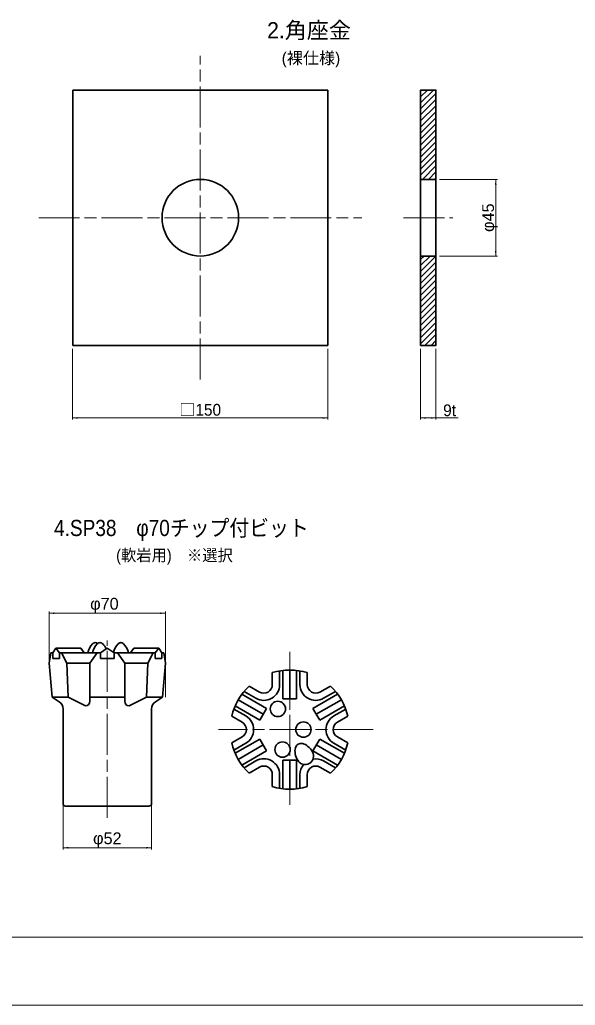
# Model space of a CAD drawing. Units: millimetres at full size, sheet at 1:2; details may follow other scales. Extents: x 10540 to 12220, y 374 to 1562.
# Drawn here: x 11003 to 11330, y 374 to 953 of the extents above; entities that cross this region are included whole.
import ezdxf
from ezdxf.enums import TextEntityAlignment as Align

# ---------------------------------------------------------------- set-up
doc = ezdxf.new("R2010")
doc.units = ezdxf.units.MM
doc.header["$LTSCALE"] = 2
doc.linetypes.add('CHAIN', pattern=[18.5, 12, -1.5, 3.5, -1.5])
for name, color, linetype, lineweight in [('1外形線', 7, 'Continuous', 35), ('2細い実線', 3, 'Continuous', 13), ('4中心線', 1, 'CHAIN', 15), ('6寸法線', 4, 'Continuous', 13), ('7 枠・タイトル', 7, 'Continuous', 13)]:
    doc.layers.add(name, color=color, linetype=linetype, lineweight=lineweight)
doc.styles.add('ＭＳ Ｐゴシック', font='')
doc.styles.get('ＭＳ Ｐゴシック').set_extended_font_data('MS PGothic')
pattern_1 = [(45, (10660.967, -73.525), (-1.76777, 1.76777), [])]

# ---------------------------------------------------------------- blocks, each defined once
blk = doc.blocks.new('filled_arrow')
at = {"color": 0, "linetype": 'Continuous', "lineweight": -2}
blk.add_solid([(7.5, 1.25), (0, 0), (7.5, -1.25)], dxfattribs=at)

msp = doc.modelspace()

# ---------------------------------------------------------------- hatches: boundary and pattern name
at = {"layer": '2細い実線', "lineweight": 20}
h = msp.add_hatch(dxfattribs=at)
h.set_pattern_fill('USER', color=256, style=0, pattern_type=2)
h.set_pattern_definition(pattern_1)
h.paths.add_polyline_path([(11247.765, 911.376), (11238.765, 911.376), (11238.765, 858.876), (11247.765, 858.876)])
h = msp.add_hatch(dxfattribs=at)
h.set_pattern_fill('USER', color=256, style=0, pattern_type=2)
h.set_pattern_definition(pattern_1)
h.paths.add_polyline_path([(11247.765, 813.876), (11238.765, 813.876), (11238.765, 761.376), (11247.765, 761.376)])

# ---------------------------------------------------------------- linework, layer by layer
at = {"layer": '1外形線'}
for p, q in [((11184.245, 911.376), (11034.245, 911.376)), ((11034.245, 911.376), (11034.245, 761.376)), ((11184.245, 761.376), (11184.245, 911.376)), ((11238.765, 858.876), (11247.765, 858.876)), ((11238.765, 813.876), (11247.765, 813.876)), ((11034.245, 761.376), (11184.245, 761.376)), ((11020.477, 574.694), (11021.368, 580.694)), ((11021.368, 580.694), (11022.467, 580.694)), ((11021.368, 580.694), (11022.467, 580.694)), ((11022.467, 580.694), (11021.368, 580.694)), ((11024.267, 583.494), (11022.467, 580.694)), ((11022.467, 577.494), (11022.467, 580.694)), ((11024.267, 583.494), (11026.464, 580.694)), ((11038.981, 583.494), (11024.272, 583.494)), ((11026.464, 580.694), (11050.587, 580.694)), ((11026.464, 580.694), (11050.587, 580.694)), ((11026.464, 577.494), (11026.464, 580.694)), ((11030.722, 574.694), (11027.713, 580.694)), ((11030.722, 574.694), (11027.713, 580.694)), ((11040.992, 580.694), (11038.981, 583.494)), ((11048.587, 580.694), (11044.33, 574.694)), ((11050.587, 580.694), (11054.587, 583.474)), ((11050.587, 577.494), (11050.587, 580.694)), ((11058.587, 580.694), (11054.587, 583.474)), ((11058.587, 580.694), (11082.71, 580.694)), ((11058.587, 577.494), (11058.587, 580.694)), ((11058.587, 580.694), (11082.71, 580.694)), ((11060.587, 580.694), (11064.844, 574.694)), ((11068.182, 580.694), (11070.178, 583.474)), ((11070.178, 583.474), (11084.907, 583.474)), ((11078.452, 574.694), (11081.461, 580.694)), ((11084.907, 583.474), (11082.71, 580.694)), ((11082.71, 577.494), (11082.71, 580.694)), ((11084.907, 583.474), (11086.706, 580.694)), ((11086.706, 580.694), (11087.806, 580.694)), ((11086.706, 577.494), (11086.706, 580.694)), ((11086.706, 580.694), (11087.806, 580.694)), ((11088.696, 574.694), (11087.806, 580.694)), ((11022.227, 554.694), (11020.477, 574.694)), ((11022.467, 577.494), (11026.464, 577.494)), ((11030.722, 574.694), (11031.595, 554.694)), ((11030.722, 574.694), (11044.33, 574.694)), ((11044.33, 554.694), (11044.33, 574.694)), ((11050.587, 577.494), (11058.587, 577.494)), ((11064.844, 554.694), (11064.844, 574.694)), ((11064.844, 574.694), (11078.452, 574.694)), ((11078.452, 574.694), (11077.578, 554.694)), ((11086.706, 577.494), (11082.71, 577.494)), ((11088.696, 574.694), (11086.946, 554.694)), ((11151.58, 569.14), (11151.58, 562.086)), ((11155.837, 570.158), (11155.837, 562.075)), ((11157.837, 570.447), (11157.837, 553.677)), ((11161.837, 570.677), (11161.837, 553.677)), ((11165.837, 553.677), (11165.837, 570.447)), ((11167.837, 570.158), (11167.837, 562.075)), ((11172.094, 569.14), (11172.094, 562.086)), ((11133.714, 556.511), (11148.242, 548.134)), ((11134.963, 558.1), (11141.966, 554.061)), ((11137.972, 561.279), (11144.082, 557.755)), ((11175.432, 548.134), (11189.96, 556.511)), ((11185.702, 561.279), (11179.592, 557.755)), ((11188.711, 558.1), (11181.708, 554.061)), ((11022.227, 554.694), (11031.595, 554.694)), ((11022.227, 554.694), (11026.311, 552.041)), ((11031.595, 554.694), (11041.831, 549.694)), ((11044.33, 554.694), (11064.844, 554.694)), ((11044.33, 554.694), (11044.33, 552.193)), ((11064.844, 554.694), (11064.844, 552.193)), ((11077.578, 554.694), (11067.342, 549.694)), ((11077.578, 554.694), (11086.946, 554.694)), ((11086.946, 554.694), (11082.862, 552.041)), ((11084.587, 554.694), (11086.684, 554.694)), ((11131.517, 553.161), (11146.244, 544.668)), ((11165.837, 553.677), (11157.837, 553.677)), ((11192.157, 553.161), (11177.43, 544.668)), ((11028.587, 547.848), (11028.587, 492.194)), ((11080.587, 547.848), (11080.587, 492.194)), ((11128.973, 547.717), (11135.975, 543.676)), ((11144.246, 541.203), (11129.718, 549.581)), ((11144.246, 541.203), (11148.242, 548.134)), ((11175.432, 548.134), (11179.428, 541.203)), ((11193.957, 549.581), (11179.428, 541.203)), ((11194.701, 547.717), (11187.699, 543.676)), ((11127.728, 543.522), (11133.837, 539.995)), ((11195.946, 543.522), (11189.838, 539.995)), ((11127.728, 527.832), (11133.837, 531.358)), ((11128.973, 523.636), (11135.975, 527.677)), ((11144.246, 530.15), (11129.718, 521.772)), ((11144.246, 530.15), (11148.242, 523.219)), ((11175.432, 523.219), (11179.428, 530.15)), ((11193.957, 521.772), (11179.428, 530.15)), ((11194.701, 523.636), (11187.699, 527.677)), ((11195.946, 527.832), (11189.838, 531.358)), ((11131.517, 518.192), (11146.244, 526.685)), ((11133.714, 514.842), (11148.242, 523.219)), ((11175.432, 523.219), (11189.96, 514.842)), ((11192.157, 518.192), (11177.43, 526.685)), ((11134.963, 513.253), (11141.966, 517.292)), ((11165.837, 517.677), (11157.837, 517.677)), ((11157.837, 500.906), (11157.837, 517.677)), ((11161.837, 500.677), (11161.837, 517.677)), ((11165.837, 517.677), (11165.837, 500.906)), ((11188.711, 513.253), (11181.708, 517.292)), ((11137.972, 510.075), (11144.082, 513.598)), ((11185.702, 510.075), (11179.592, 513.598)), ((11151.58, 502.213), (11151.58, 509.267)), ((11155.837, 501.195), (11155.837, 509.279)), ((11167.837, 501.195), (11167.837, 509.279)), ((11172.094, 502.213), (11172.094, 509.267)), ((11030.087, 490.694), (11079.087, 490.694))]:
    msp.add_line(p, q, dxfattribs=at)
msp.add_lwpolyline([(11238.765, 761.376), (11247.765, 761.376), (11247.765, 911.376), (11238.765, 911.376)], close=True, dxfattribs=at)
for centre, radius in [((11109.245, 836.376), 22.5), ((11154.835, 547.797), 4.5), ((11169.837, 535.677), 4.5), ((11157.559, 523.931), 4.5)]:
    msp.add_circle(centre, radius, dxfattribs=at)
for centre, radius, start, end in [((11053.006, 578.906), 10, 134.72596, 169.69931), ((11055.726, 578.906), 10, 134.72596, 169.69931), ((11047.556, 584.794), 2, 47.15038, 142.53092), ((11050.277, 584.794), 2, 37.46908, 142.53092), ((11044.827, 578.906), 10, 24.31832, 45.27404), ((11068.037, 578.906), 10, 134.72596, 168.30909), ((11062.587, 584.794), 2, 37.46908, 142.53092), ((11062.587, 584.794), 2, 46.56746, 133.43254), ((11057.137, 578.906), 10, 10.30069, 45.27404), ((11161.837, 535.677), 35, 72.95921, 107.04079), ((11161.837, 535.677), 35, 72.95921, 107.04079), ((11146.587, 562.075), 9.25, 240.02966, 0), ((11146.58, 562.086), 5, 240.02966, 0), ((11177.087, 562.075), 9.25, 180, 299.97034), ((11177.094, 562.086), 5, 180, 299.97034), ((11161.837, 535.677), 35, 132.98887, 167.04758), ((11161.837, 535.677), 35, 12.95242, 47.01113), ((11023.587, 547.848), 5, 0, 56.98559), ((11041.753, 552.271), 2.578, 271.72383, 1.72383), ((11067.42, 552.271), 2.578, 178.27617, 268.27617), ((11085.587, 547.848), 5, 123.01441, 180), ((11131.337, 535.665), 5, 0.02162, 60.00679), ((11131.351, 535.665), 9.25, 0.07124, 60.00679), ((11192.323, 535.665), 9.25, 119.99321, 179.92876), ((11192.337, 535.665), 5, 119.99321, 179.97838), ((11131.337, 535.688), 5, 299.99321, 359.97838), ((11131.351, 535.688), 9.25, 299.99321, 359.92876), ((11192.323, 535.688), 9.25, 180.07124, 240.00679), ((11192.337, 535.688), 5, 180.02162, 240.00679), ((11161.837, 535.677), 35, 192.95242, 227.01113), ((11161.837, 535.677), 35, 312.98887, 347.04758), ((11170.82, 520.128), 5, 210.01483, 30.01483), ((11146.587, 509.279), 9.25, 0, 119.97034), ((11177.087, 509.279), 9.25, 60.02966, 99.82196), ((11146.58, 509.267), 5, 0, 119.97034), ((11177.087, 509.279), 9.25, 140.20769, 180), ((11177.094, 509.267), 5, 60.02966, 180), ((11161.837, 535.677), 35, 252.95921, 287.04079), ((11030.087, 492.194), 1.5, 180, 270), ((11079.087, 492.194), 1.5, 270, 0)]:
    msp.add_arc(centre, radius, start, end, dxfattribs=at)
msp.add_ellipse((11170.82, 520.128), major_axis=(4.057, -7.022), ratio=0.616523, start_param=1.5707963, end_param=4.712389, dxfattribs=at)
at = {"layer": '4中心線'}
for p, q in [((11109.245, 741.376), (11109.245, 931.376)), ((11014.245, 836.376), (11204.245, 836.376)), ((11228.765, 836.376), (11257.765, 836.376)), ((11054.587, 483.875), (11054.587, 588.003)), ((11161.837, 581.283), (11161.837, 491.532)), ((11210.93, 535.694), (11119.964, 535.694))]:
    msp.add_line(p, q, dxfattribs=at)
at = {"layer": '6寸法線'}
for p, q in [((11249.765, 858.876), (11283.897, 858.876)), ((11282.897, 858.876), (11282.897, 813.876)), ((11249.765, 813.876), (11283.897, 813.876)), ((11034.174, 759.376), (11034.174, 717.742)), ((11184.174, 759.376), (11184.174, 717.742)), ((11238.765, 759.376), (11238.765, 717.742)), ((11247.765, 759.376), (11247.765, 717.742)), ((11034.174, 718.742), (11184.174, 718.742)), ((11238.765, 718.742), (11260.76, 718.742)), ((11020.477, 576.694), (11020.477, 605.048)), ((11088.696, 604.048), (11020.477, 604.048)), ((11088.696, 576.694), (11088.696, 605.048)), ((11088.696, 574.694), (11088.696, 554.694)), ((11028.587, 495.194), (11028.587, 465.274)), ((11080.587, 496.173), (11080.587, 465.274)), ((11028.587, 466.274), (11080.587, 466.274))]:
    msp.add_line(p, q, dxfattribs=at)
at = {"layer": '7 枠・タイトル'}
for p, q in [((10580.486, 413.732), (12180.486, 413.732)), ((10540.486, 373.732), (12220.486, 373.732))]:
    msp.add_line(p, q, dxfattribs=at)

# ---------------------------------------------------------------- block references
at = {"layer": '6寸法線', "xscale": 0.4, "yscale": 0.4}
for p, rotation in [((11282.897, 858.876), 270), ((11282.897, 813.876), 90), ((11184.174, 718.742), 180), ((11247.765, 718.742), 180), ((11088.696, 604.048), 180), ((11080.587, 466.274), 180)]:
    msp.add_blockref('filled_arrow', p, dxfattribs=dict(at, rotation=rotation))
for p in [(11034.174, 718.742), (11238.765, 718.742), (11020.477, 604.048), (11028.587, 466.274)]:
    msp.add_blockref('filled_arrow', p, dxfattribs=at)

# ---------------------------------------------------------------- texts
at = {"layer": '6寸法線', "style": 'ＭＳ Ｐゴシック', "width": 1.05}
msp.add_text('φ45', height=6.928, rotation=90, dxfattribs=at).set_placement((11278.397, 836.376), align=Align.MIDDLE_CENTER)
at = {"layer": '6寸法線', "style": 'ＭＳ Ｐゴシック'}
for s, p in [('□150', (11109.174, 723.541)), ('9t', (11255.762, 723.242))]:
    msp.add_text(s, height=6.928, dxfattribs=at).set_placement(p, align=Align.MIDDLE_CENTER)
at = {"layer": '6寸法線', "style": 'ＭＳ Ｐゴシック', "width": 1.05}
for s, p in [('φ70', (11052.874, 609.602)), ('φ52', (11054.587, 471.828))]:
    msp.add_text(s, height=6.928, dxfattribs=at).set_placement(p, align=Align.MIDDLE_CENTER)
at = {"layer": '7 枠・タイトル', "style": 'ＭＳ Ｐゴシック'}
msp.add_text('2.角座金', height=9.501, dxfattribs=at).set_placement((11197.771, 946.505), align=Align.MIDDLE_RIGHT)
msp.add_text('(裸仕様)', height=6.928, dxfattribs=at).set_placement((11174.29, 930.157), align=Align.MIDDLE_CENTER)
for s, height, width, p in [('4.SP38\u3000φ70チップ付ビット', 9.501, 0.9, (11098.122, 654.126)), ('(軟岩用)\u3000※選択', 6.928, 0.95, (11094.064, 638.11))]:
    msp.add_text(s, height=height, dxfattribs=dict(at, width=width)).set_placement(p, align=Align.MIDDLE_CENTER)

doc.saveas('drawing.dxf')
